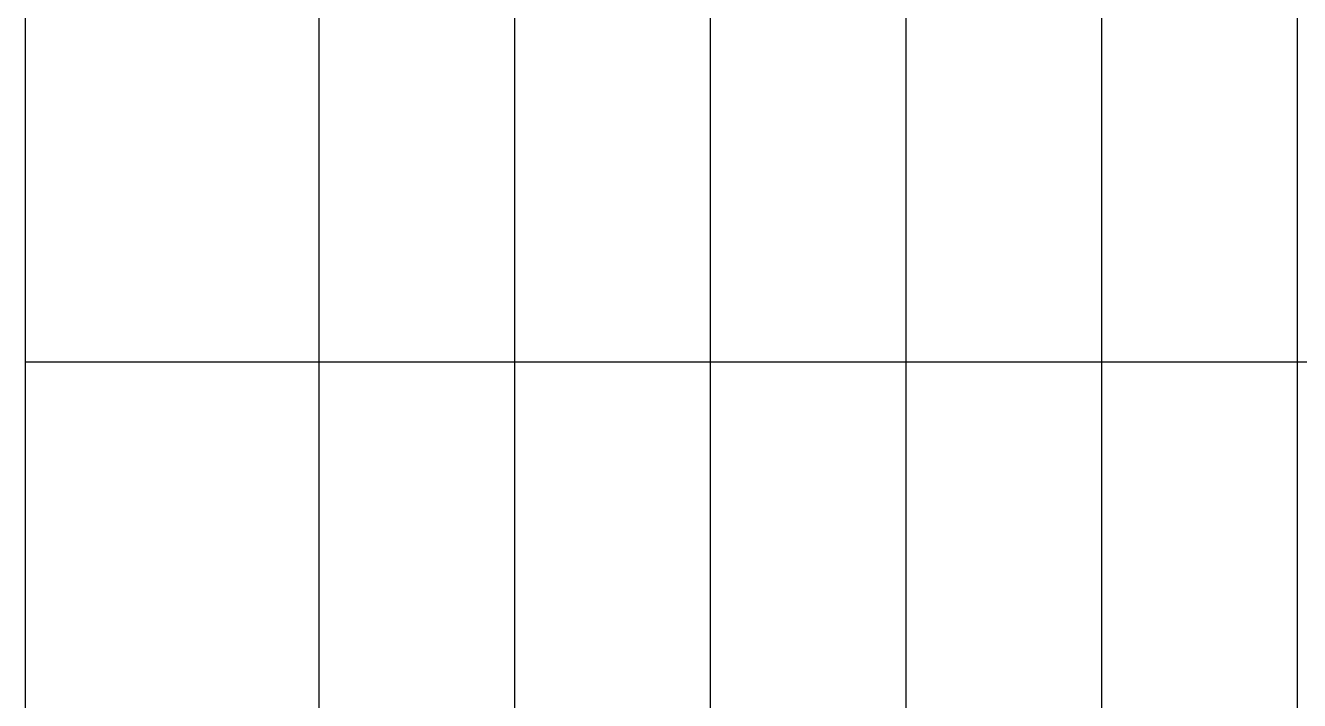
# Model space of a CAD drawing. Header units: millimetres. Extents: x -450 to 225826, y -254450 to 109948.
# Drawn here: x 119000 to 171084, y -226851 to -199251 of the extents above; entities that cross this region are included whole.
import ezdxf

# ---------------------------------------------------------------- set-up
doc = ezdxf.new("R2010")
doc.units = ezdxf.units.MM
doc.layers.add('LV-SKY-REFUGE_GRID', color=8, linetype='Continuous')

msp = doc.modelspace()

# ---------------------------------------------------------------- linework, layer by layer
at = {"layer": 'LV-SKY-REFUGE_GRID'}
for points in [[(119000, -254000), (119000, -152000)], [(131000, -254000), (131000, -152000)], [(139000, -254000), (139000, -152000)], [(147000, -254000), (147000, -152000)], [(155000, -254000), (155000, -152000)], [(163000, -254000), (163000, -152000)], [(171000, -254000), (171000, -152000)], [(119000, -213000), (223000, -213000)]]:
    msp.add_lwpolyline(points, dxfattribs=at)

doc.saveas('drawing.dxf')
